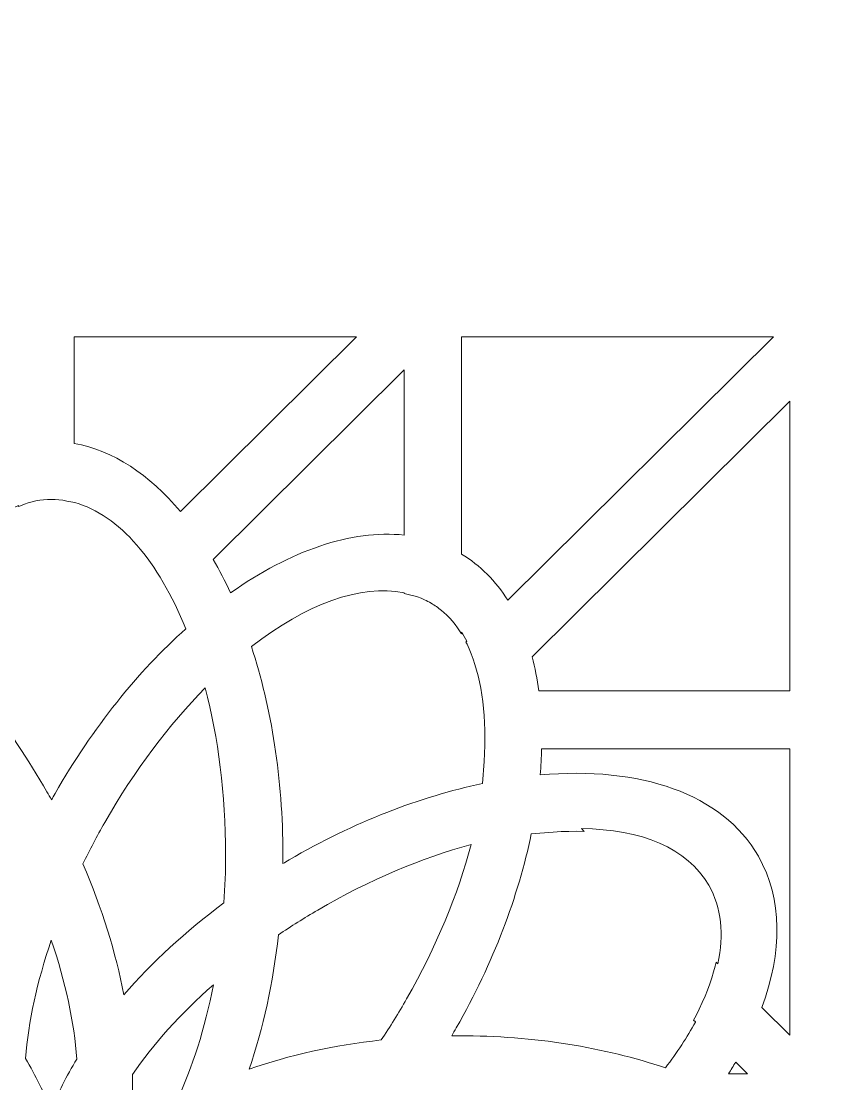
# Model space of a CAD drawing. Header units: millimetres. Extents: x -184 to 140, y -164 to 195.
# Drawn here: x -146.68 to -128.82, y -0.88 to 22.58 of the extents above; entities that cross this region are included whole.
import ezdxf

# ---------------------------------------------------------------- set-up
doc = ezdxf.new("R2010")
doc.units = ezdxf.units.MM
doc.header["$MEASUREMENT"] = 0
doc.layers.add('Layer 1', color=7, linetype='Continuous')

msp = doc.modelspace()

# ---------------------------------------------------------------- linework, layer by layer
at = {"layer": 'Layer 1', "color": 2, "lineweight": 5}
for points, knots in [([(-111.6063, 106.1199), (-111.6063, 106.1199), (-111.6063, 114.5781), (-111.6063, 114.5781), (-111.6063, 114.5781), (-111.6063, 114.5781), (-114.6063, 114.5781), (-114.6063, 114.5781), (-114.6063, 114.5781), (-114.6063, 114.5781), (-114.6063, 122.0774), (-114.6063, 122.0774), (-114.6063, 122.0774), (-114.6063, 122.0774), (-111.6063, 122.0774), (-111.6063, 122.0774), (-111.6063, 122.0774), (-111.6063, 122.0774), (-111.6063, 129.5782), (-111.6063, 129.5782), (-111.6063, 129.5782), (-111.6063, 129.5782), (-119.1071, 129.5782), (-119.1071, 129.5782), (-119.1071, 129.5782), (-119.1071, 129.5782), (-119.1071, 126.5782), (-119.1071, 126.5782), (-119.1071, 126.5782), (-119.1071, 126.5782), (-126.6064, 126.5782), (-126.6064, 126.5782), (-126.6064, 126.5782), (-126.6064, 126.5782), (-126.6064, 129.5782), (-126.6064, 129.5782), (-126.6064, 129.5782), (-126.6064, 129.5782), (-135.6065, 129.5782), (-135.6065, 129.5782), (-135.6065, 129.5782), (-135.6065, 129.5782), (-135.6065, 136.2947), (-135.6065, 136.2947), (-135.6065, 136.2947), (-135.6065, 138.3602), (-137.2917, 140.0458), (-139.3572, 140.0458), (-139.3572, 140.0458), (-139.3572, 140.0458), (-152.8567, 140.0458), (-152.8567, 140.0458), (-152.8567, 140.0458), (-154.9225, 140.0458), (-156.6077, 138.3602), (-156.6077, 136.2947), (-156.6077, 136.2947), (-156.6077, 136.2947), (-156.6077, 129.5782), (-156.6077, 129.5782), (-156.6077, 129.5782), (-156.6077, 129.5782), (-165.6078, 129.5782), (-165.6078, 129.5782), (-165.6078, 129.5782), (-165.6078, 129.5782), (-165.6078, 126.5782), (-165.6078, 126.5782), (-165.6078, 126.5782), (-165.6078, 126.5782), (-173.1068, 126.5782), (-173.1068, 126.5782), (-173.1068, 126.5782), (-173.1068, 126.5782), (-173.1068, 129.5782), (-173.1068, 129.5782), (-173.1068, 129.5782), (-173.1068, 129.5782), (-180.6076, 129.5782), (-180.6076, 129.5782), (-180.6076, 129.5782), (-180.6076, 129.5782), (-180.6076, 122.0774), (-180.6076, 122.0774), (-180.6076, 122.0774), (-180.6076, 122.0774), (-177.6075, 122.0774), (-177.6075, 122.0774), (-177.6075, 122.0774), (-177.6075, 122.0774), (-177.6075, 114.5781), (-177.6075, 114.5781), (-177.6075, 114.5781), (-177.6075, 114.5781), (-180.6076, 114.5781), (-180.6076, 114.5781), (-180.6076, 114.5781), (-180.6076, 114.5781), (-180.6076, 23.8289), (-180.6076, 23.8289), (-180.6076, 23.8289), (-180.6076, 23.8289), (-180.6076, 16.3282), (-180.6076, 16.3282), (-180.6076, 16.3282), (-180.6076, 16.3282), (-177.6075, 16.3282), (-177.6075, 16.3282), (-177.6075, 16.3282), (-177.6075, 16.3282), (-177.6075, 8.8278), (-177.6075, 8.8278), (-177.6075, 8.8278), (-177.6075, 8.8278), (-180.6076, 8.8278), (-180.6076, 8.8278), (-180.6076, 8.8278), (-180.6076, 8.8278), (-180.6076, -110.5738), (-180.6076, -110.5738), (-180.6076, -110.5738), (-180.6076, -110.5738), (-180.6076, -119.4624), (-180.6076, -119.4624), (-180.6076, -119.4624), (-180.6076, -119.4624), (-183.6076, -119.4624), (-183.6076, -119.4624), (-183.6076, -119.4624), (-183.6076, -119.4624), (-183.6076, -123.2132), (-183.6076, -123.2132), (-183.6076, -123.2132), (-183.6076, -123.2132), (-180.6076, -123.2132), (-180.6076, -123.2132), (-180.6076, -123.2132), (-180.6076, -123.2132), (-180.6076, -125.2444), (-180.6076, -125.2444), (-180.6076, -125.2444), (-180.6076, -125.2444), (-111.6063, -125.2444), (-111.6063, -125.2444), (-111.6063, -125.2444), (-111.6063, -125.2444), (-111.6063, -123.2132), (-111.6063, -123.2132), (-111.6063, -123.2132), (-111.6063, -123.2132), (-108.6067, -123.2132), (-108.6067, -123.2132), (-108.6067, -123.2132), (-108.6067, -123.2132), (-108.6067, -119.4624), (-108.6067, -119.4624), (-108.6067, -119.4624), (-108.6067, -119.4624), (-111.6063, -119.4624), (-111.6063, -119.4624), (-111.6063, -119.4624), (-111.6063, -119.4624), (-111.6063, -115.2551), (-111.6063, -115.2551), (-111.6063, -115.2551), (-111.6063, -115.2551), (-111.6063, -110.5738), (-111.6063, -110.5738), (-111.6063, -110.5738), (-111.6063, -110.5738), (-111.6063, 8.8278), (-111.6063, 8.8278), (-111.6063, 8.8278), (-111.6063, 8.8278), (-114.6063, 8.8278), (-114.6063, 8.8278), (-114.6063, 8.8278), (-114.6063, 8.8278), (-114.6063, 16.3282), (-114.6063, 16.3282), (-114.6063, 16.3282), (-114.6063, 16.3282), (-111.6063, 16.3282), (-111.6063, 16.3282), (-111.6063, 16.3282), (-111.6063, 16.3282), (-111.6063, 23.8289), (-111.6063, 23.8289), (-111.6063, 23.8289), (-111.6063, 23.8289), (-111.6063, 106.1199), (-111.6063, 106.1199)], [0, 0, 0, 0, 0.0204082, 0.0204082, 0.0204082, 0.0204082, 0.0408163, 0.0408163, 0.0408163, 0.0408163, 0.0612245, 0.0612245, 0.0612245, 0.0612245, 0.0816327, 0.0816327, 0.0816327, 0.0816327, 0.1020408, 0.1020408, 0.1020408, 0.1020408, 0.122449, 0.122449, 0.122449, 0.122449, 0.1428571, 0.1428571, 0.1428571, 0.1428571, 0.1632653, 0.1632653, 0.1632653, 0.1632653, 0.1836735, 0.1836735, 0.1836735, 0.1836735, 0.2040816, 0.2040816, 0.2040816, 0.2040816, 0.2244898, 0.2244898, 0.2244898, 0.2244898, 0.244898, 0.244898, 0.244898, 0.244898, 0.2653061, 0.2653061, 0.2653061, 0.2653061, 0.2857143, 0.2857143, 0.2857143, 0.2857143, 0.3061224, 0.3061224, 0.3061224, 0.3061224, 0.3265306, 0.3265306, 0.3265306, 0.3265306, 0.3469388, 0.3469388, 0.3469388, 0.3469388, 0.3673469, 0.3673469, 0.3673469, 0.3673469, 0.3877551, 0.3877551, 0.3877551, 0.3877551, 0.4081633, 0.4081633, 0.4081633, 0.4081633, 0.4285714, 0.4285714, 0.4285714, 0.4285714, 0.4489796, 0.4489796, 0.4489796, 0.4489796, 0.4693878, 0.4693878, 0.4693878, 0.4693878, 0.4897959, 0.4897959, 0.4897959, 0.4897959, 0.5102041, 0.5102041, 0.5102041, 0.5102041, 0.5306122, 0.5306122, 0.5306122, 0.5306122, 0.5510204, 0.5510204, 0.5510204, 0.5510204, 0.5714286, 0.5714286, 0.5714286, 0.5714286, 0.5918367, 0.5918367, 0.5918367, 0.5918367, 0.6122449, 0.6122449, 0.6122449, 0.6122449, 0.6326531, 0.6326531, 0.6326531, 0.6326531, 0.6530612, 0.6530612, 0.6530612, 0.6530612, 0.6734694, 0.6734694, 0.6734694, 0.6734694, 0.6938776, 0.6938776, 0.6938776, 0.6938776, 0.7142857, 0.7142857, 0.7142857, 0.7142857, 0.7346939, 0.7346939, 0.7346939, 0.7346939, 0.755102, 0.755102, 0.755102, 0.755102, 0.7755102, 0.7755102, 0.7755102, 0.7755102, 0.7959184, 0.7959184, 0.7959184, 0.7959184, 0.8163265, 0.8163265, 0.8163265, 0.8163265, 0.8367347, 0.8367347, 0.8367347, 0.8367347, 0.8571429, 0.8571429, 0.8571429, 0.8571429, 0.877551, 0.877551, 0.877551, 0.877551, 0.8979592, 0.8979592, 0.8979592, 0.8979592, 0.9183673, 0.9183673, 0.9183673, 0.9183673, 0.9387755, 0.9387755, 0.9387755, 0.9387755, 0.9591837, 0.9591837, 0.9591837, 0.9591837, 1, 1, 1, 1]), ([(-145.5118, 13.2579), (-144.6478, 13.108), (-143.8485, 12.5732), (-143.1648, 11.7533), (-143.1648, 11.7533), (-143.1648, 11.7533), (-139.2747, 15.6117), (-139.2747, 15.6117), (-139.2747, 15.6117), (-139.2747, 15.6117), (-145.5118, 15.6117), (-145.5118, 15.6117), (-145.5118, 15.6117), (-145.5118, 15.6117), (-145.5118, 13.2579), (-145.5118, 13.2579)], [0, 0, 0, 0, 0.2, 0.2, 0.2, 0.2, 0.4, 0.4, 0.4, 0.4, 0.6, 0.6, 0.6, 0.6, 1, 1, 1, 1]), ([(-136.9555, 10.816), (-136.5407, 10.5655), (-136.1974, 10.2195), (-135.9275, 9.7951), (-135.9275, 9.7951), (-135.9275, 9.7951), (-130.064, 15.6117), (-130.064, 15.6117), (-130.064, 15.6117), (-130.064, 15.6117), (-136.9555, 15.6117), (-136.9555, 15.6117), (-136.9555, 15.6117), (-136.9555, 15.6117), (-136.9555, 10.816), (-136.9555, 10.816)], [0, 0, 0, 0, 0.2, 0.2, 0.2, 0.2, 0.4, 0.4, 0.4, 0.4, 0.6, 0.6, 0.6, 0.6, 1, 1, 1, 1]), ([(-142.4388, 10.6989), (-142.305, 10.4646), (-142.177, 10.2166), (-142.0585, 9.9577), (-142.0585, 9.9577), (-140.7384, 10.8904), (-139.389, 11.3579), (-138.222, 11.2351), (-138.222, 11.2351), (-138.222, 11.2351), (-138.222, 14.8814), (-138.222, 14.8814), (-138.222, 14.8814), (-138.222, 14.8814), (-142.4388, 10.6989), (-142.4388, 10.6989)], [0, 0, 0, 0, 0.2, 0.2, 0.2, 0.2, 0.4, 0.4, 0.4, 0.4, 0.6, 0.6, 0.6, 0.6, 1, 1, 1, 1]), ([(-135.397, 8.5466), (-135.332, 8.3081), (-135.2827, 8.0559), (-135.2481, 7.7941), (-135.2481, 7.7941), (-135.2481, 7.7941), (-129.7042, 7.7941), (-129.7042, 7.7941), (-129.7042, 7.7941), (-129.7042, 7.7941), (-129.7042, 14.1939), (-129.7042, 14.1939), (-129.7042, 14.1939), (-129.7042, 14.1939), (-135.397, 8.5466), (-135.397, 8.5466)], [0, 0, 0, 0, 0.2, 0.2, 0.2, 0.2, 0.4, 0.4, 0.4, 0.4, 0.6, 0.6, 0.6, 0.6, 1, 1, 1, 1]), ([(-145.4966, 11.9516), (-145.4966, 11.9516), (-145.5876, 11.9668), (-145.5876, 11.9668), (-145.5876, 11.9668), (-145.5876, 11.9668), (-145.6758, 11.9876), (-145.6758, 11.9876), (-145.6758, 11.9876), (-145.6758, 11.9876), (-145.764, 12.0028), (-145.764, 12.0028), (-145.764, 12.0028), (-145.764, 12.0028), (-145.848, 12.0137), (-145.848, 12.0137), (-145.848, 12.0137), (-145.848, 12.0137), (-145.9334, 12.0204), (-145.9334, 12.0204), (-145.9334, 12.0204), (-145.9334, 12.0204), (-146.0187, 12.0232), (-146.0187, 12.0232), (-146.0187, 12.0232), (-146.0187, 12.0232), (-146.1031, 12.0204), (-146.1031, 12.0204), (-146.1031, 12.0204), (-146.1031, 12.0204), (-146.1884, 12.0137), (-146.1884, 12.0137), (-146.1884, 12.0137), (-146.1884, 12.0137), (-146.2724, 12.0028), (-146.2724, 12.0028), (-146.2724, 12.0028), (-146.2724, 12.0028), (-146.3563, 11.989), (-146.3563, 11.989), (-146.3563, 11.989), (-146.3563, 11.989), (-146.4407, 11.9696), (-146.4407, 11.9696), (-146.4407, 11.9696), (-146.4407, 11.9696), (-146.526, 11.9449), (-146.526, 11.9449), (-146.526, 11.9449), (-146.526, 11.9449), (-146.6114, 11.9174), (-146.6114, 11.9174), (-146.6114, 11.9174), (-146.6114, 11.9174), (-146.6968, 11.8828), (-146.6968, 11.8828), (-146.6968, 11.8828), (-146.6968, 11.8828), (-146.7395, 11.8648), (-146.7395, 11.8648), (-146.7395, 11.8648), (-146.7395, 11.8648), (-146.7395, 11.8856), (-146.7395, 11.8856), (-146.7395, 11.8856), (-147.6366, 11.5396), (-148.4237, 10.5613), (-148.9831, 9.1858), (-148.9831, 9.1858), (-147.9343, 8.2421), (-146.9395, 7.0127), (-146.1126, 5.5632), (-146.1126, 5.5632), (-146.0794, 5.5053), (-146.0463, 5.446), (-146.0134, 5.3868), (-146.0134, 5.3868), (-145.987, 5.4351), (-145.9609, 5.4817), (-145.9334, 5.5286), (-145.9334, 5.5286), (-145.1012, 6.9852), (-144.1007, 8.2213), (-143.0452, 9.1668), (-143.0452, 9.1668), (-143.6474, 10.6523), (-144.5127, 11.6803), (-145.4966, 11.9516)], [0, 0, 0, 0, 0.0434783, 0.0434783, 0.0434783, 0.0434783, 0.0869565, 0.0869565, 0.0869565, 0.0869565, 0.1304348, 0.1304348, 0.1304348, 0.1304348, 0.173913, 0.173913, 0.173913, 0.173913, 0.2173913, 0.2173913, 0.2173913, 0.2173913, 0.2608696, 0.2608696, 0.2608696, 0.2608696, 0.3043478, 0.3043478, 0.3043478, 0.3043478, 0.3478261, 0.3478261, 0.3478261, 0.3478261, 0.3913043, 0.3913043, 0.3913043, 0.3913043, 0.4347826, 0.4347826, 0.4347826, 0.4347826, 0.4782609, 0.4782609, 0.4782609, 0.4782609, 0.5217391, 0.5217391, 0.5217391, 0.5217391, 0.5652174, 0.5652174, 0.5652174, 0.5652174, 0.6086957, 0.6086957, 0.6086957, 0.6086957, 0.6521739, 0.6521739, 0.6521739, 0.6521739, 0.6956522, 0.6956522, 0.6956522, 0.6956522, 0.7391304, 0.7391304, 0.7391304, 0.7391304, 0.7826087, 0.7826087, 0.7826087, 0.7826087, 0.826087, 0.826087, 0.826087, 0.826087, 0.8695652, 0.8695652, 0.8695652, 0.8695652, 0.9130435, 0.9130435, 0.9130435, 0.9130435, 1, 1, 1, 1]), ([(-136.4937, 5.7477), (-136.4937, 5.7477), (-136.4567, 6.2327), (-136.4567, 6.2327), (-136.4567, 6.2327), (-136.4567, 6.2327), (-136.4468, 6.4119), (-136.4468, 6.4119), (-136.4468, 6.4119), (-136.4468, 6.4119), (-136.4401, 6.5869), (-136.4401, 6.5869), (-136.4401, 6.5869), (-136.4401, 6.5869), (-136.4387, 6.7591), (-136.4387, 6.7591), (-136.4387, 6.7591), (-136.4387, 6.7591), (-136.4401, 6.9273), (-136.4401, 6.9273), (-136.4401, 6.9273), (-136.4401, 6.9273), (-136.4458, 7.0928), (-136.4458, 7.0928), (-136.4458, 7.0928), (-136.4458, 7.0928), (-136.4553, 7.2526), (-136.4553, 7.2526), (-136.4553, 7.2526), (-136.4553, 7.2526), (-136.469, 7.4096), (-136.469, 7.4096), (-136.469, 7.4096), (-136.469, 7.4096), (-136.4856, 7.5613), (-136.4856, 7.5613), (-136.4856, 7.5613), (-136.4856, 7.5613), (-136.5061, 7.7102), (-136.5061, 7.7102), (-136.5061, 7.7102), (-136.5061, 7.7102), (-136.5311, 7.8534), (-136.5311, 7.8534), (-136.5311, 7.8534), (-136.5311, 7.8534), (-136.5572, 7.9927), (-136.5572, 7.9927), (-136.5572, 7.9927), (-136.5572, 7.9927), (-136.589, 8.1261), (-136.589, 8.1261), (-136.589, 8.1261), (-136.589, 8.1261), (-136.6222, 8.2545), (-136.6222, 8.2545), (-136.6222, 8.2545), (-136.6222, 8.2545), (-136.6592, 8.3783), (-136.6592, 8.3783), (-136.6592, 8.3783), (-136.6592, 8.3783), (-136.6976, 8.4983), (-136.6976, 8.4983), (-136.6976, 8.4983), (-136.6976, 8.4983), (-136.7407, 8.6112), (-136.7407, 8.6112), (-136.7407, 8.6112), (-136.7407, 8.6112), (-136.7844, 8.7202), (-136.7844, 8.7202), (-136.7844, 8.7202), (-136.7844, 8.7202), (-136.8313, 8.8235), (-136.8313, 8.8235), (-136.8313, 8.8235), (-136.8313, 8.8235), (-136.8564, 8.8733), (-136.8564, 8.8733), (-136.8564, 8.8733), (-136.8564, 8.8733), (-136.8356, 8.8951), (-136.8356, 8.8951), (-136.8356, 8.8951), (-136.8726, 8.9639), (-136.9128, 9.0302), (-136.9555, 9.0938), (-136.9555, 9.0938), (-136.9555, 9.0938), (-136.9555, 9.0535), (-136.9555, 9.0535), (-136.9555, 9.0535), (-136.9555, 9.0535), (-136.9859, 9.1019), (-136.9859, 9.1019), (-136.9859, 9.1019), (-136.9859, 9.1019), (-137.0409, 9.1844), (-137.0409, 9.1844), (-137.0409, 9.1844), (-137.0409, 9.1844), (-137.0973, 9.2617), (-137.0973, 9.2617), (-137.0973, 9.2617), (-137.0973, 9.2617), (-137.1552, 9.3347), (-137.1552, 9.3347), (-137.1552, 9.3347), (-137.1552, 9.3347), (-137.2159, 9.4038), (-137.2159, 9.4038), (-137.2159, 9.4038), (-137.2159, 9.4038), (-137.278, 9.467), (-137.278, 9.467), (-137.278, 9.467), (-137.278, 9.467), (-137.3415, 9.5277), (-137.3415, 9.5277), (-137.3415, 9.5277), (-137.3415, 9.5277), (-137.3965, 9.5732), (-137.3965, 9.5732), (-137.3965, 9.5732), (-137.4695, 9.631), (-137.5454, 9.6836), (-137.6251, 9.7302), (-137.6251, 9.7302), (-137.6748, 9.7591), (-137.7246, 9.7855), (-137.774, 9.8088), (-137.774, 9.8088), (-137.774, 9.8088), (-137.847, 9.8406), (-137.847, 9.8406), (-137.847, 9.8406), (-137.847, 9.8406), (-137.9271, 9.8695), (-137.9271, 9.8695), (-137.9271, 9.8695), (-137.9271, 9.8695), (-138.0096, 9.8956), (-138.0096, 9.8956), (-138.0096, 9.8956), (-138.0096, 9.8956), (-138.1021, 9.9189), (-138.1021, 9.9189), (-138.1021, 9.9189), (-138.1021, 9.9189), (-138.1917, 9.9383), (-138.1917, 9.9383), (-138.1917, 9.9383), (-138.1917, 9.9383), (-138.222, 9.9425), (-138.222, 9.9425), (-138.222, 9.9425), (-138.222, 9.9425), (-138.222, 9.9577), (-138.222, 9.9577), (-138.222, 9.9577), (-139.1851, 10.1602), (-140.3909, 9.7111), (-141.5953, 8.7724), (-141.5953, 8.7724), (-141.1543, 7.4248), (-140.9006, 5.8567), (-140.9006, 4.1838), (-140.9006, 4.1838), (-140.9006, 4.1161), (-140.9021, 4.0487), (-140.9021, 3.9809), (-140.9021, 3.9809), (-140.8565, 4.0088), (-140.81, 4.0363), (-140.7631, 4.0638), (-140.7631, 4.0638), (-139.3325, 4.8989), (-137.8664, 5.4598), (-136.4937, 5.7477)], [0, 0, 0, 0, 0.0217391, 0.0217391, 0.0217391, 0.0217391, 0.0434783, 0.0434783, 0.0434783, 0.0434783, 0.0652174, 0.0652174, 0.0652174, 0.0652174, 0.0869565, 0.0869565, 0.0869565, 0.0869565, 0.1086957, 0.1086957, 0.1086957, 0.1086957, 0.1304348, 0.1304348, 0.1304348, 0.1304348, 0.1521739, 0.1521739, 0.1521739, 0.1521739, 0.173913, 0.173913, 0.173913, 0.173913, 0.1956522, 0.1956522, 0.1956522, 0.1956522, 0.2173913, 0.2173913, 0.2173913, 0.2173913, 0.2391304, 0.2391304, 0.2391304, 0.2391304, 0.2608696, 0.2608696, 0.2608696, 0.2608696, 0.2826087, 0.2826087, 0.2826087, 0.2826087, 0.3043478, 0.3043478, 0.3043478, 0.3043478, 0.326087, 0.326087, 0.326087, 0.326087, 0.3478261, 0.3478261, 0.3478261, 0.3478261, 0.3695652, 0.3695652, 0.3695652, 0.3695652, 0.3913043, 0.3913043, 0.3913043, 0.3913043, 0.4130435, 0.4130435, 0.4130435, 0.4130435, 0.4347826, 0.4347826, 0.4347826, 0.4347826, 0.4565217, 0.4565217, 0.4565217, 0.4565217, 0.4782609, 0.4782609, 0.4782609, 0.4782609, 0.5, 0.5, 0.5, 0.5, 0.5217391, 0.5217391, 0.5217391, 0.5217391, 0.5434783, 0.5434783, 0.5434783, 0.5434783, 0.5652174, 0.5652174, 0.5652174, 0.5652174, 0.5869565, 0.5869565, 0.5869565, 0.5869565, 0.6086957, 0.6086957, 0.6086957, 0.6086957, 0.6304348, 0.6304348, 0.6304348, 0.6304348, 0.6521739, 0.6521739, 0.6521739, 0.6521739, 0.673913, 0.673913, 0.673913, 0.673913, 0.6956522, 0.6956522, 0.6956522, 0.6956522, 0.7173913, 0.7173913, 0.7173913, 0.7173913, 0.7391304, 0.7391304, 0.7391304, 0.7391304, 0.7608696, 0.7608696, 0.7608696, 0.7608696, 0.7826087, 0.7826087, 0.7826087, 0.7826087, 0.8043478, 0.8043478, 0.8043478, 0.8043478, 0.826087, 0.826087, 0.826087, 0.826087, 0.8478261, 0.8478261, 0.8478261, 0.8478261, 0.8695652, 0.8695652, 0.8695652, 0.8695652, 0.8913043, 0.8913043, 0.8913043, 0.8913043, 0.9130435, 0.9130435, 0.9130435, 0.9130435, 0.9347826, 0.9347826, 0.9347826, 0.9347826, 0.9565217, 0.9565217, 0.9565217, 0.9565217, 1, 1, 1, 1]), ([(-145.3188, 3.9771), (-144.8944, 2.9946), (-144.5925, 2.016), (-144.4147, 1.0832), (-144.4147, 1.0832), (-143.7973, 1.7941), (-143.0547, 2.483), (-142.2031, 3.1142), (-142.2031, 3.1142), (-142.1795, 3.4645), (-142.1671, 3.8211), (-142.1671, 4.1838), (-142.1671, 4.1838), (-142.1671, 5.512), (-142.3297, 6.7633), (-142.6166, 7.8604), (-142.6166, 7.8604), (-143.4117, 7.0526), (-144.1765, 6.0468), (-144.838, 4.8893), (-144.838, 4.8893), (-145.0101, 4.586), (-145.1714, 4.2815), (-145.3188, 3.9771)], [0, 0, 0, 0, 0.1428571, 0.1428571, 0.1428571, 0.1428571, 0.2857143, 0.2857143, 0.2857143, 0.2857143, 0.4285714, 0.4285714, 0.4285714, 0.4285714, 0.5714286, 0.5714286, 0.5714286, 0.5714286, 0.7142857, 0.7142857, 0.7142857, 0.7142857, 1, 1, 1, 1]), ([(-135.1846, 6.5153), (-135.1888, 6.3266), (-135.1998, 6.135), (-135.2177, 5.9392), (-135.2177, 5.9392), (-133.0101, 6.1322), (-131.1911, 5.5356), (-130.396, 4.1422), (-130.396, 4.1422), (-129.8573, 3.1999), (-129.8654, 2.0297), (-130.3187, 0.8035), (-130.3187, 0.8035), (-130.3187, 0.8035), (-129.7042, 0.1928), (-129.7042, 0.1928), (-129.7042, 0.1928), (-129.7042, 0.1928), (-129.7042, 6.5153), (-129.7042, 6.5153), (-129.7042, 6.5153), (-129.7042, 6.5153), (-135.1846, 6.5153), (-135.1846, 6.5153)], [0, 0, 0, 0, 0.1428571, 0.1428571, 0.1428571, 0.1428571, 0.2857143, 0.2857143, 0.2857143, 0.2857143, 0.4285714, 0.4285714, 0.4285714, 0.4285714, 0.5714286, 0.5714286, 0.5714286, 0.5714286, 0.7142857, 0.7142857, 0.7142857, 0.7142857, 1, 1, 1, 1]), ([(-131.7877, 0.4849), (-131.7877, 0.4849), (-131.8265, 0.5223), (-131.8265, 0.5223), (-131.8265, 0.5223), (-131.8265, 0.5223), (-131.7725, 0.6243), (-131.7725, 0.6243), (-131.7725, 0.6243), (-131.7725, 0.6243), (-131.7009, 0.7689), (-131.7009, 0.7689), (-131.7009, 0.7689), (-131.7009, 0.7689), (-131.6349, 0.9107), (-131.6349, 0.9107), (-131.6349, 0.9107), (-131.6349, 0.9107), (-131.5743, 1.0515), (-131.5743, 1.0515), (-131.5743, 1.0515), (-131.5743, 1.0515), (-131.5192, 1.1891), (-131.5192, 1.1891), (-131.5192, 1.1891), (-131.5192, 1.1891), (-131.4695, 1.3256), (-131.4695, 1.3256), (-131.4695, 1.3256), (-131.4695, 1.3256), (-131.424, 1.4607), (-131.424, 1.4607), (-131.424, 1.4607), (-131.424, 1.4607), (-131.3841, 1.5916), (-131.3841, 1.5916), (-131.3841, 1.5916), (-131.3841, 1.5916), (-131.3495, 1.7196), (-131.3495, 1.7196), (-131.3495, 1.7196), (-131.3495, 1.7196), (-131.3305, 1.805), (-131.3305, 1.805), (-131.3305, 1.805), (-131.3305, 1.805), (-131.2917, 1.768), (-131.2917, 1.768), (-131.2917, 1.768), (-131.1527, 2.4143), (-131.2091, 3.0069), (-131.4917, 3.5015), (-131.4917, 3.5015), (-131.963, 4.327), (-132.9854, 4.7391), (-134.3012, 4.7528), (-134.3012, 4.7528), (-134.3012, 4.7528), (-134.2434, 4.6921), (-134.2434, 4.6921), (-134.2434, 4.6921), (-134.2434, 4.6921), (-134.4116, 4.695), (-134.4116, 4.695), (-134.4116, 4.695), (-134.4116, 4.695), (-134.581, 4.6936), (-134.581, 4.6936), (-134.581, 4.6936), (-134.581, 4.6936), (-134.7535, 4.6879), (-134.7535, 4.6879), (-134.7535, 4.6879), (-134.7535, 4.6879), (-134.9299, 4.6784), (-134.9299, 4.6784), (-134.9299, 4.6784), (-134.9299, 4.6784), (-135.4121, 4.6413), (-135.4121, 4.6413), (-135.4121, 4.6413), (-135.6972, 3.2616), (-136.2514, 1.7898), (-137.0712, 0.354), (-137.0712, 0.354), (-137.1044, 0.2962), (-137.1386, 0.2369), (-137.1718, 0.1791), (-137.1718, 0.1791), (-137.1182, 0.1805), (-137.0642, 0.1805), (-137.0106, 0.1805), (-137.0106, 0.1805), (-135.3472, 0.1805), (-133.7886, -0.0785), (-132.4506, -0.5293), (-132.4506, -0.5293), (-132.1916, -0.1903), (-131.9697, 0.1501), (-131.7877, 0.4835), (-131.7877, 0.4835), (-131.7877, 0.4835), (-131.7877, 0.4849), (-131.7877, 0.4849)], [0, 0, 0, 0, 0.037037, 0.037037, 0.037037, 0.037037, 0.0740741, 0.0740741, 0.0740741, 0.0740741, 0.1111111, 0.1111111, 0.1111111, 0.1111111, 0.1481481, 0.1481481, 0.1481481, 0.1481481, 0.1851852, 0.1851852, 0.1851852, 0.1851852, 0.2222222, 0.2222222, 0.2222222, 0.2222222, 0.2592593, 0.2592593, 0.2592593, 0.2592593, 0.2962963, 0.2962963, 0.2962963, 0.2962963, 0.3333333, 0.3333333, 0.3333333, 0.3333333, 0.3703704, 0.3703704, 0.3703704, 0.3703704, 0.4074074, 0.4074074, 0.4074074, 0.4074074, 0.4444444, 0.4444444, 0.4444444, 0.4444444, 0.4814815, 0.4814815, 0.4814815, 0.4814815, 0.5185185, 0.5185185, 0.5185185, 0.5185185, 0.5555556, 0.5555556, 0.5555556, 0.5555556, 0.5925926, 0.5925926, 0.5925926, 0.5925926, 0.6296296, 0.6296296, 0.6296296, 0.6296296, 0.6666667, 0.6666667, 0.6666667, 0.6666667, 0.7037037, 0.7037037, 0.7037037, 0.7037037, 0.7407407, 0.7407407, 0.7407407, 0.7407407, 0.7777778, 0.7777778, 0.7777778, 0.7777778, 0.8148148, 0.8148148, 0.8148148, 0.8148148, 0.8518519, 0.8518519, 0.8518519, 0.8518519, 0.8888889, 0.8888889, 0.8888889, 0.8888889, 0.9259259, 0.9259259, 0.9259259, 0.9259259, 1, 1, 1, 1]), ([(-140.9987, 2.4086), (-141.1172, 1.3422), (-141.3391, 0.3431), (-141.6464, -0.5554), (-141.6464, -0.5554), (-140.7602, -0.2496), (-139.7763, -0.0291), (-138.7261, 0.0866), (-138.7261, 0.0866), (-138.5335, 0.3777), (-138.3458, 0.6807), (-138.1666, 0.995), (-138.1666, 0.995), (-137.5094, 2.1454), (-137.0328, 3.31), (-136.7393, 4.4057), (-136.7393, 4.4057), (-137.8265, 4.1079), (-138.9868, 3.6229), (-140.1305, 2.9544), (-140.1305, 2.9544), (-140.4307, 2.7794), (-140.7204, 2.5977), (-140.9987, 2.4086)], [0, 0, 0, 0, 0.1428571, 0.1428571, 0.1428571, 0.1428571, 0.2857143, 0.2857143, 0.2857143, 0.2857143, 0.4285714, 0.4285714, 0.4285714, 0.4285714, 0.5714286, 0.5714286, 0.5714286, 0.5714286, 0.7142857, 0.7142857, 0.7142857, 0.7142857, 1, 1, 1, 1]), ([(-146.5892, -0.3226), (-146.3606, -0.7043), (-146.1718, -1.0874), (-146.023, -1.4649), (-146.023, -1.4649), (-145.8727, -1.0902), (-145.6825, -0.7124), (-145.4525, -0.3335), (-145.4525, -0.3335), (-145.5146, 0.4754), (-145.7034, 1.3669), (-146.0173, 2.2929), (-146.0173, 2.2929), (-146.3317, 1.3725), (-146.5232, 0.4849), (-146.5892, -0.3226)], [0, 0, 0, 0, 0.2, 0.2, 0.2, 0.2, 0.4, 0.4, 0.4, 0.4, 0.6, 0.6, 0.6, 0.6, 1, 1, 1, 1]), ([(-144.2245, -0.6726), (-144.215, -1.1178), (-144.2411, -1.545), (-144.2989, -1.9471), (-144.2989, -1.9471), (-143.9836, -1.6991), (-143.6322, -1.4677), (-143.2463, -1.2567), (-143.2463, -1.2567), (-142.9002, -0.5251), (-142.6218, 0.3431), (-142.4359, 1.3037), (-142.4359, 1.3037), (-143.1637, 0.6641), (-143.7684, -0.0069), (-144.2245, -0.6726)], [0, 0, 0, 0, 0.2, 0.2, 0.2, 0.2, 0.4, 0.4, 0.4, 0.4, 0.6, 0.6, 0.6, 0.6, 1, 1, 1, 1]), ([(-130.8962, -0.3999), (-130.9474, -0.4866), (-131.001, -0.5734), (-131.0546, -0.6602), (-131.0546, -0.6602), (-131.0546, -0.6602), (-130.6345, -0.6602), (-130.6345, -0.6602), (-130.6345, -0.6602), (-130.6345, -0.6602), (-130.8962, -0.3999), (-130.8962, -0.3999)], [0, 0, 0, 0, 0.25, 0.25, 0.25, 0.25, 0.5, 0.5, 0.5, 0.5, 1, 1, 1, 1])]:
    msp.add_open_spline(points, degree=3, knots=knots, dxfattribs=at)
at = {"layer": 'Layer 1', "color": 250, "lineweight": 15}
for points, knots in [([(-111.6063, 106.1199), (-111.6063, 106.1199), (-111.6063, 114.5781), (-111.6063, 114.5781), (-111.6063, 114.5781), (-111.6063, 114.5781), (-114.6063, 114.5781), (-114.6063, 114.5781), (-114.6063, 114.5781), (-114.6063, 114.5781), (-114.6063, 122.0774), (-114.6063, 122.0774), (-114.6063, 122.0774), (-114.6063, 122.0774), (-111.6063, 122.0774), (-111.6063, 122.0774), (-111.6063, 122.0774), (-111.6063, 122.0774), (-111.6063, 129.5782), (-111.6063, 129.5782), (-111.6063, 129.5782), (-111.6063, 129.5782), (-119.1071, 129.5782), (-119.1071, 129.5782), (-119.1071, 129.5782), (-119.1071, 129.5782), (-119.1071, 126.5782), (-119.1071, 126.5782), (-119.1071, 126.5782), (-119.1071, 126.5782), (-126.6064, 126.5782), (-126.6064, 126.5782), (-126.6064, 126.5782), (-126.6064, 126.5782), (-126.6064, 129.5782), (-126.6064, 129.5782), (-126.6064, 129.5782), (-126.6064, 129.5782), (-135.6065, 129.5782), (-135.6065, 129.5782), (-135.6065, 129.5782), (-135.6065, 129.5782), (-135.6065, 136.2947), (-135.6065, 136.2947), (-135.6065, 136.2947), (-135.6065, 138.3602), (-137.2917, 140.0458), (-139.3572, 140.0458), (-139.3572, 140.0458), (-139.3572, 140.0458), (-152.8567, 140.0458), (-152.8567, 140.0458), (-152.8567, 140.0458), (-154.9225, 140.0458), (-156.6077, 138.3602), (-156.6077, 136.2947), (-156.6077, 136.2947), (-156.6077, 136.2947), (-156.6077, 129.5782), (-156.6077, 129.5782), (-156.6077, 129.5782), (-156.6077, 129.5782), (-165.6078, 129.5782), (-165.6078, 129.5782), (-165.6078, 129.5782), (-165.6078, 129.5782), (-165.6078, 126.5782), (-165.6078, 126.5782), (-165.6078, 126.5782), (-165.6078, 126.5782), (-173.1068, 126.5782), (-173.1068, 126.5782), (-173.1068, 126.5782), (-173.1068, 126.5782), (-173.1068, 129.5782), (-173.1068, 129.5782), (-173.1068, 129.5782), (-173.1068, 129.5782), (-180.6076, 129.5782), (-180.6076, 129.5782), (-180.6076, 129.5782), (-180.6076, 129.5782), (-180.6076, 122.0774), (-180.6076, 122.0774), (-180.6076, 122.0774), (-180.6076, 122.0774), (-177.6075, 122.0774), (-177.6075, 122.0774), (-177.6075, 122.0774), (-177.6075, 122.0774), (-177.6075, 114.5781), (-177.6075, 114.5781), (-177.6075, 114.5781), (-177.6075, 114.5781), (-180.6076, 114.5781), (-180.6076, 114.5781), (-180.6076, 114.5781), (-180.6076, 114.5781), (-180.6076, 23.8289), (-180.6076, 23.8289), (-180.6076, 23.8289), (-180.6076, 23.8289), (-180.6076, 16.3282), (-180.6076, 16.3282), (-180.6076, 16.3282), (-180.6076, 16.3282), (-177.6075, 16.3282), (-177.6075, 16.3282), (-177.6075, 16.3282), (-177.6075, 16.3282), (-177.6075, 8.8278), (-177.6075, 8.8278), (-177.6075, 8.8278), (-177.6075, 8.8278), (-180.6076, 8.8278), (-180.6076, 8.8278), (-180.6076, 8.8278), (-180.6076, 8.8278), (-180.6076, -110.5738), (-180.6076, -110.5738), (-180.6076, -110.5738), (-180.6076, -110.5738), (-180.6076, -119.4624), (-180.6076, -119.4624), (-180.6076, -119.4624), (-180.6076, -119.4624), (-183.6076, -119.4624), (-183.6076, -119.4624), (-183.6076, -119.4624), (-183.6076, -119.4624), (-183.6076, -123.2132), (-183.6076, -123.2132), (-183.6076, -123.2132), (-183.6076, -123.2132), (-180.6076, -123.2132), (-180.6076, -123.2132), (-180.6076, -123.2132), (-180.6076, -123.2132), (-180.6076, -125.2444), (-180.6076, -125.2444), (-180.6076, -125.2444), (-180.6076, -125.2444), (-111.6063, -125.2444), (-111.6063, -125.2444), (-111.6063, -125.2444), (-111.6063, -125.2444), (-111.6063, -123.2132), (-111.6063, -123.2132), (-111.6063, -123.2132), (-111.6063, -123.2132), (-108.6067, -123.2132), (-108.6067, -123.2132), (-108.6067, -123.2132), (-108.6067, -123.2132), (-108.6067, -119.4624), (-108.6067, -119.4624), (-108.6067, -119.4624), (-108.6067, -119.4624), (-111.6063, -119.4624), (-111.6063, -119.4624), (-111.6063, -119.4624), (-111.6063, -119.4624), (-111.6063, -115.2551), (-111.6063, -115.2551), (-111.6063, -115.2551), (-111.6063, -115.2551), (-111.6063, -110.5738), (-111.6063, -110.5738), (-111.6063, -110.5738), (-111.6063, -110.5738), (-111.6063, 8.8278), (-111.6063, 8.8278), (-111.6063, 8.8278), (-111.6063, 8.8278), (-114.6063, 8.8278), (-114.6063, 8.8278), (-114.6063, 8.8278), (-114.6063, 8.8278), (-114.6063, 16.3282), (-114.6063, 16.3282), (-114.6063, 16.3282), (-114.6063, 16.3282), (-111.6063, 16.3282), (-111.6063, 16.3282), (-111.6063, 16.3282), (-111.6063, 16.3282), (-111.6063, 23.8289), (-111.6063, 23.8289), (-111.6063, 23.8289), (-111.6063, 23.8289), (-111.6063, 106.1199), (-111.6063, 106.1199)], [0, 0, 0, 0, 0.0204082, 0.0204082, 0.0204082, 0.0204082, 0.0408163, 0.0408163, 0.0408163, 0.0408163, 0.0612245, 0.0612245, 0.0612245, 0.0612245, 0.0816327, 0.0816327, 0.0816327, 0.0816327, 0.1020408, 0.1020408, 0.1020408, 0.1020408, 0.122449, 0.122449, 0.122449, 0.122449, 0.1428571, 0.1428571, 0.1428571, 0.1428571, 0.1632653, 0.1632653, 0.1632653, 0.1632653, 0.1836735, 0.1836735, 0.1836735, 0.1836735, 0.2040816, 0.2040816, 0.2040816, 0.2040816, 0.2244898, 0.2244898, 0.2244898, 0.2244898, 0.244898, 0.244898, 0.244898, 0.244898, 0.2653061, 0.2653061, 0.2653061, 0.2653061, 0.2857143, 0.2857143, 0.2857143, 0.2857143, 0.3061224, 0.3061224, 0.3061224, 0.3061224, 0.3265306, 0.3265306, 0.3265306, 0.3265306, 0.3469388, 0.3469388, 0.3469388, 0.3469388, 0.3673469, 0.3673469, 0.3673469, 0.3673469, 0.3877551, 0.3877551, 0.3877551, 0.3877551, 0.4081633, 0.4081633, 0.4081633, 0.4081633, 0.4285714, 0.4285714, 0.4285714, 0.4285714, 0.4489796, 0.4489796, 0.4489796, 0.4489796, 0.4693878, 0.4693878, 0.4693878, 0.4693878, 0.4897959, 0.4897959, 0.4897959, 0.4897959, 0.5102041, 0.5102041, 0.5102041, 0.5102041, 0.5306122, 0.5306122, 0.5306122, 0.5306122, 0.5510204, 0.5510204, 0.5510204, 0.5510204, 0.5714286, 0.5714286, 0.5714286, 0.5714286, 0.5918367, 0.5918367, 0.5918367, 0.5918367, 0.6122449, 0.6122449, 0.6122449, 0.6122449, 0.6326531, 0.6326531, 0.6326531, 0.6326531, 0.6530612, 0.6530612, 0.6530612, 0.6530612, 0.6734694, 0.6734694, 0.6734694, 0.6734694, 0.6938776, 0.6938776, 0.6938776, 0.6938776, 0.7142857, 0.7142857, 0.7142857, 0.7142857, 0.7346939, 0.7346939, 0.7346939, 0.7346939, 0.755102, 0.755102, 0.755102, 0.755102, 0.7755102, 0.7755102, 0.7755102, 0.7755102, 0.7959184, 0.7959184, 0.7959184, 0.7959184, 0.8163265, 0.8163265, 0.8163265, 0.8163265, 0.8367347, 0.8367347, 0.8367347, 0.8367347, 0.8571429, 0.8571429, 0.8571429, 0.8571429, 0.877551, 0.877551, 0.877551, 0.877551, 0.8979592, 0.8979592, 0.8979592, 0.8979592, 0.9183673, 0.9183673, 0.9183673, 0.9183673, 0.9387755, 0.9387755, 0.9387755, 0.9387755, 0.9591837, 0.9591837, 0.9591837, 0.9591837, 1, 1, 1, 1]), ([(-145.5118, 13.2579), (-144.6478, 13.108), (-143.8485, 12.5732), (-143.1648, 11.7533), (-143.1648, 11.7533), (-143.1648, 11.7533), (-139.2747, 15.6117), (-139.2747, 15.6117), (-139.2747, 15.6117), (-139.2747, 15.6117), (-145.5118, 15.6117), (-145.5118, 15.6117), (-145.5118, 15.6117), (-145.5118, 15.6117), (-145.5118, 13.2579), (-145.5118, 13.2579)], [0, 0, 0, 0, 0.2, 0.2, 0.2, 0.2, 0.4, 0.4, 0.4, 0.4, 0.6, 0.6, 0.6, 0.6, 1, 1, 1, 1]), ([(-136.9555, 10.816), (-136.5407, 10.5655), (-136.1974, 10.2195), (-135.9275, 9.7951), (-135.9275, 9.7951), (-135.9275, 9.7951), (-130.064, 15.6117), (-130.064, 15.6117), (-130.064, 15.6117), (-130.064, 15.6117), (-136.9555, 15.6117), (-136.9555, 15.6117), (-136.9555, 15.6117), (-136.9555, 15.6117), (-136.9555, 10.816), (-136.9555, 10.816)], [0, 0, 0, 0, 0.2, 0.2, 0.2, 0.2, 0.4, 0.4, 0.4, 0.4, 0.6, 0.6, 0.6, 0.6, 1, 1, 1, 1]), ([(-142.4388, 10.6989), (-142.305, 10.4646), (-142.177, 10.2166), (-142.0585, 9.9577), (-142.0585, 9.9577), (-140.7384, 10.8904), (-139.389, 11.3579), (-138.222, 11.2351), (-138.222, 11.2351), (-138.222, 11.2351), (-138.222, 14.8814), (-138.222, 14.8814), (-138.222, 14.8814), (-138.222, 14.8814), (-142.4388, 10.6989), (-142.4388, 10.6989)], [0, 0, 0, 0, 0.2, 0.2, 0.2, 0.2, 0.4, 0.4, 0.4, 0.4, 0.6, 0.6, 0.6, 0.6, 1, 1, 1, 1]), ([(-135.397, 8.5466), (-135.332, 8.3081), (-135.2827, 8.0559), (-135.2481, 7.7941), (-135.2481, 7.7941), (-135.2481, 7.7941), (-129.7042, 7.7941), (-129.7042, 7.7941), (-129.7042, 7.7941), (-129.7042, 7.7941), (-129.7042, 14.1939), (-129.7042, 14.1939), (-129.7042, 14.1939), (-129.7042, 14.1939), (-135.397, 8.5466), (-135.397, 8.5466)], [0, 0, 0, 0, 0.2, 0.2, 0.2, 0.2, 0.4, 0.4, 0.4, 0.4, 0.6, 0.6, 0.6, 0.6, 1, 1, 1, 1]), ([(-145.4966, 11.9516), (-145.4966, 11.9516), (-145.5876, 11.9668), (-145.5876, 11.9668), (-145.5876, 11.9668), (-145.5876, 11.9668), (-145.6758, 11.9876), (-145.6758, 11.9876), (-145.6758, 11.9876), (-145.6758, 11.9876), (-145.764, 12.0028), (-145.764, 12.0028), (-145.764, 12.0028), (-145.764, 12.0028), (-145.848, 12.0137), (-145.848, 12.0137), (-145.848, 12.0137), (-145.848, 12.0137), (-145.9334, 12.0204), (-145.9334, 12.0204), (-145.9334, 12.0204), (-145.9334, 12.0204), (-146.0187, 12.0232), (-146.0187, 12.0232), (-146.0187, 12.0232), (-146.0187, 12.0232), (-146.1031, 12.0204), (-146.1031, 12.0204), (-146.1031, 12.0204), (-146.1031, 12.0204), (-146.1884, 12.0137), (-146.1884, 12.0137), (-146.1884, 12.0137), (-146.1884, 12.0137), (-146.2724, 12.0028), (-146.2724, 12.0028), (-146.2724, 12.0028), (-146.2724, 12.0028), (-146.3563, 11.989), (-146.3563, 11.989), (-146.3563, 11.989), (-146.3563, 11.989), (-146.4407, 11.9696), (-146.4407, 11.9696), (-146.4407, 11.9696), (-146.4407, 11.9696), (-146.526, 11.9449), (-146.526, 11.9449), (-146.526, 11.9449), (-146.526, 11.9449), (-146.6114, 11.9174), (-146.6114, 11.9174), (-146.6114, 11.9174), (-146.6114, 11.9174), (-146.6968, 11.8828), (-146.6968, 11.8828), (-146.6968, 11.8828), (-146.6968, 11.8828), (-146.7395, 11.8648), (-146.7395, 11.8648), (-146.7395, 11.8648), (-146.7395, 11.8648), (-146.7395, 11.8856), (-146.7395, 11.8856), (-146.7395, 11.8856), (-147.6366, 11.5396), (-148.4237, 10.5613), (-148.9831, 9.1858), (-148.9831, 9.1858), (-147.9343, 8.2421), (-146.9395, 7.0127), (-146.1126, 5.5632), (-146.1126, 5.5632), (-146.0794, 5.5053), (-146.0463, 5.446), (-146.0134, 5.3868), (-146.0134, 5.3868), (-145.987, 5.4351), (-145.9609, 5.4817), (-145.9334, 5.5286), (-145.9334, 5.5286), (-145.1012, 6.9852), (-144.1007, 8.2213), (-143.0452, 9.1668), (-143.0452, 9.1668), (-143.6474, 10.6523), (-144.5127, 11.6803), (-145.4966, 11.9516)], [0, 0, 0, 0, 0.0434783, 0.0434783, 0.0434783, 0.0434783, 0.0869565, 0.0869565, 0.0869565, 0.0869565, 0.1304348, 0.1304348, 0.1304348, 0.1304348, 0.173913, 0.173913, 0.173913, 0.173913, 0.2173913, 0.2173913, 0.2173913, 0.2173913, 0.2608696, 0.2608696, 0.2608696, 0.2608696, 0.3043478, 0.3043478, 0.3043478, 0.3043478, 0.3478261, 0.3478261, 0.3478261, 0.3478261, 0.3913043, 0.3913043, 0.3913043, 0.3913043, 0.4347826, 0.4347826, 0.4347826, 0.4347826, 0.4782609, 0.4782609, 0.4782609, 0.4782609, 0.5217391, 0.5217391, 0.5217391, 0.5217391, 0.5652174, 0.5652174, 0.5652174, 0.5652174, 0.6086957, 0.6086957, 0.6086957, 0.6086957, 0.6521739, 0.6521739, 0.6521739, 0.6521739, 0.6956522, 0.6956522, 0.6956522, 0.6956522, 0.7391304, 0.7391304, 0.7391304, 0.7391304, 0.7826087, 0.7826087, 0.7826087, 0.7826087, 0.826087, 0.826087, 0.826087, 0.826087, 0.8695652, 0.8695652, 0.8695652, 0.8695652, 0.9130435, 0.9130435, 0.9130435, 0.9130435, 1, 1, 1, 1]), ([(-136.4937, 5.7477), (-136.4937, 5.7477), (-136.4567, 6.2327), (-136.4567, 6.2327), (-136.4567, 6.2327), (-136.4567, 6.2327), (-136.4468, 6.4119), (-136.4468, 6.4119), (-136.4468, 6.4119), (-136.4468, 6.4119), (-136.4401, 6.5869), (-136.4401, 6.5869), (-136.4401, 6.5869), (-136.4401, 6.5869), (-136.4387, 6.7591), (-136.4387, 6.7591), (-136.4387, 6.7591), (-136.4387, 6.7591), (-136.4401, 6.9273), (-136.4401, 6.9273), (-136.4401, 6.9273), (-136.4401, 6.9273), (-136.4458, 7.0928), (-136.4458, 7.0928), (-136.4458, 7.0928), (-136.4458, 7.0928), (-136.4553, 7.2526), (-136.4553, 7.2526), (-136.4553, 7.2526), (-136.4553, 7.2526), (-136.469, 7.4096), (-136.469, 7.4096), (-136.469, 7.4096), (-136.469, 7.4096), (-136.4856, 7.5613), (-136.4856, 7.5613), (-136.4856, 7.5613), (-136.4856, 7.5613), (-136.5061, 7.7102), (-136.5061, 7.7102), (-136.5061, 7.7102), (-136.5061, 7.7102), (-136.5311, 7.8534), (-136.5311, 7.8534), (-136.5311, 7.8534), (-136.5311, 7.8534), (-136.5572, 7.9927), (-136.5572, 7.9927), (-136.5572, 7.9927), (-136.5572, 7.9927), (-136.589, 8.1261), (-136.589, 8.1261), (-136.589, 8.1261), (-136.589, 8.1261), (-136.6222, 8.2545), (-136.6222, 8.2545), (-136.6222, 8.2545), (-136.6222, 8.2545), (-136.6592, 8.3783), (-136.6592, 8.3783), (-136.6592, 8.3783), (-136.6592, 8.3783), (-136.6976, 8.4983), (-136.6976, 8.4983), (-136.6976, 8.4983), (-136.6976, 8.4983), (-136.7407, 8.6112), (-136.7407, 8.6112), (-136.7407, 8.6112), (-136.7407, 8.6112), (-136.7844, 8.7202), (-136.7844, 8.7202), (-136.7844, 8.7202), (-136.7844, 8.7202), (-136.8313, 8.8235), (-136.8313, 8.8235), (-136.8313, 8.8235), (-136.8313, 8.8235), (-136.8564, 8.8733), (-136.8564, 8.8733), (-136.8564, 8.8733), (-136.8564, 8.8733), (-136.8356, 8.8951), (-136.8356, 8.8951), (-136.8356, 8.8951), (-136.8726, 8.9639), (-136.9128, 9.0302), (-136.9555, 9.0938), (-136.9555, 9.0938), (-136.9555, 9.0938), (-136.9555, 9.0535), (-136.9555, 9.0535), (-136.9555, 9.0535), (-136.9555, 9.0535), (-136.9859, 9.1019), (-136.9859, 9.1019), (-136.9859, 9.1019), (-136.9859, 9.1019), (-137.0409, 9.1844), (-137.0409, 9.1844), (-137.0409, 9.1844), (-137.0409, 9.1844), (-137.0973, 9.2617), (-137.0973, 9.2617), (-137.0973, 9.2617), (-137.0973, 9.2617), (-137.1552, 9.3347), (-137.1552, 9.3347), (-137.1552, 9.3347), (-137.1552, 9.3347), (-137.2159, 9.4038), (-137.2159, 9.4038), (-137.2159, 9.4038), (-137.2159, 9.4038), (-137.278, 9.467), (-137.278, 9.467), (-137.278, 9.467), (-137.278, 9.467), (-137.3415, 9.5277), (-137.3415, 9.5277), (-137.3415, 9.5277), (-137.3415, 9.5277), (-137.3965, 9.5732), (-137.3965, 9.5732), (-137.3965, 9.5732), (-137.4695, 9.631), (-137.5454, 9.6836), (-137.6251, 9.7302), (-137.6251, 9.7302), (-137.6748, 9.7591), (-137.7246, 9.7855), (-137.774, 9.8088), (-137.774, 9.8088), (-137.774, 9.8088), (-137.847, 9.8406), (-137.847, 9.8406), (-137.847, 9.8406), (-137.847, 9.8406), (-137.9271, 9.8695), (-137.9271, 9.8695), (-137.9271, 9.8695), (-137.9271, 9.8695), (-138.0096, 9.8956), (-138.0096, 9.8956), (-138.0096, 9.8956), (-138.0096, 9.8956), (-138.1021, 9.9189), (-138.1021, 9.9189), (-138.1021, 9.9189), (-138.1021, 9.9189), (-138.1917, 9.9383), (-138.1917, 9.9383), (-138.1917, 9.9383), (-138.1917, 9.9383), (-138.222, 9.9425), (-138.222, 9.9425), (-138.222, 9.9425), (-138.222, 9.9425), (-138.222, 9.9577), (-138.222, 9.9577), (-138.222, 9.9577), (-139.1851, 10.1602), (-140.3909, 9.7111), (-141.5953, 8.7724), (-141.5953, 8.7724), (-141.1543, 7.4248), (-140.9006, 5.8567), (-140.9006, 4.1838), (-140.9006, 4.1838), (-140.9006, 4.1161), (-140.9021, 4.0487), (-140.9021, 3.9809), (-140.9021, 3.9809), (-140.8565, 4.0088), (-140.81, 4.0363), (-140.7631, 4.0638), (-140.7631, 4.0638), (-139.3325, 4.8989), (-137.8664, 5.4598), (-136.4937, 5.7477)], [0, 0, 0, 0, 0.0217391, 0.0217391, 0.0217391, 0.0217391, 0.0434783, 0.0434783, 0.0434783, 0.0434783, 0.0652174, 0.0652174, 0.0652174, 0.0652174, 0.0869565, 0.0869565, 0.0869565, 0.0869565, 0.1086957, 0.1086957, 0.1086957, 0.1086957, 0.1304348, 0.1304348, 0.1304348, 0.1304348, 0.1521739, 0.1521739, 0.1521739, 0.1521739, 0.173913, 0.173913, 0.173913, 0.173913, 0.1956522, 0.1956522, 0.1956522, 0.1956522, 0.2173913, 0.2173913, 0.2173913, 0.2173913, 0.2391304, 0.2391304, 0.2391304, 0.2391304, 0.2608696, 0.2608696, 0.2608696, 0.2608696, 0.2826087, 0.2826087, 0.2826087, 0.2826087, 0.3043478, 0.3043478, 0.3043478, 0.3043478, 0.326087, 0.326087, 0.326087, 0.326087, 0.3478261, 0.3478261, 0.3478261, 0.3478261, 0.3695652, 0.3695652, 0.3695652, 0.3695652, 0.3913043, 0.3913043, 0.3913043, 0.3913043, 0.4130435, 0.4130435, 0.4130435, 0.4130435, 0.4347826, 0.4347826, 0.4347826, 0.4347826, 0.4565217, 0.4565217, 0.4565217, 0.4565217, 0.4782609, 0.4782609, 0.4782609, 0.4782609, 0.5, 0.5, 0.5, 0.5, 0.5217391, 0.5217391, 0.5217391, 0.5217391, 0.5434783, 0.5434783, 0.5434783, 0.5434783, 0.5652174, 0.5652174, 0.5652174, 0.5652174, 0.5869565, 0.5869565, 0.5869565, 0.5869565, 0.6086957, 0.6086957, 0.6086957, 0.6086957, 0.6304348, 0.6304348, 0.6304348, 0.6304348, 0.6521739, 0.6521739, 0.6521739, 0.6521739, 0.673913, 0.673913, 0.673913, 0.673913, 0.6956522, 0.6956522, 0.6956522, 0.6956522, 0.7173913, 0.7173913, 0.7173913, 0.7173913, 0.7391304, 0.7391304, 0.7391304, 0.7391304, 0.7608696, 0.7608696, 0.7608696, 0.7608696, 0.7826087, 0.7826087, 0.7826087, 0.7826087, 0.8043478, 0.8043478, 0.8043478, 0.8043478, 0.826087, 0.826087, 0.826087, 0.826087, 0.8478261, 0.8478261, 0.8478261, 0.8478261, 0.8695652, 0.8695652, 0.8695652, 0.8695652, 0.8913043, 0.8913043, 0.8913043, 0.8913043, 0.9130435, 0.9130435, 0.9130435, 0.9130435, 0.9347826, 0.9347826, 0.9347826, 0.9347826, 0.9565217, 0.9565217, 0.9565217, 0.9565217, 1, 1, 1, 1]), ([(-145.3188, 3.9771), (-144.8944, 2.9946), (-144.5925, 2.016), (-144.4147, 1.0832), (-144.4147, 1.0832), (-143.7973, 1.7941), (-143.0547, 2.483), (-142.2031, 3.1142), (-142.2031, 3.1142), (-142.1795, 3.4645), (-142.1671, 3.8211), (-142.1671, 4.1838), (-142.1671, 4.1838), (-142.1671, 5.512), (-142.3297, 6.7633), (-142.6166, 7.8604), (-142.6166, 7.8604), (-143.4117, 7.0526), (-144.1765, 6.0468), (-144.838, 4.8893), (-144.838, 4.8893), (-145.0101, 4.586), (-145.1714, 4.2815), (-145.3188, 3.9771)], [0, 0, 0, 0, 0.1428571, 0.1428571, 0.1428571, 0.1428571, 0.2857143, 0.2857143, 0.2857143, 0.2857143, 0.4285714, 0.4285714, 0.4285714, 0.4285714, 0.5714286, 0.5714286, 0.5714286, 0.5714286, 0.7142857, 0.7142857, 0.7142857, 0.7142857, 1, 1, 1, 1]), ([(-135.1846, 6.5153), (-135.1888, 6.3266), (-135.1998, 6.135), (-135.2177, 5.9392), (-135.2177, 5.9392), (-133.0101, 6.1322), (-131.1911, 5.5356), (-130.396, 4.1422), (-130.396, 4.1422), (-129.8573, 3.1999), (-129.8654, 2.0297), (-130.3187, 0.8035), (-130.3187, 0.8035), (-130.3187, 0.8035), (-129.7042, 0.1928), (-129.7042, 0.1928), (-129.7042, 0.1928), (-129.7042, 0.1928), (-129.7042, 6.5153), (-129.7042, 6.5153), (-129.7042, 6.5153), (-129.7042, 6.5153), (-135.1846, 6.5153), (-135.1846, 6.5153)], [0, 0, 0, 0, 0.1428571, 0.1428571, 0.1428571, 0.1428571, 0.2857143, 0.2857143, 0.2857143, 0.2857143, 0.4285714, 0.4285714, 0.4285714, 0.4285714, 0.5714286, 0.5714286, 0.5714286, 0.5714286, 0.7142857, 0.7142857, 0.7142857, 0.7142857, 1, 1, 1, 1]), ([(-131.7877, 0.4849), (-131.7877, 0.4849), (-131.8265, 0.5223), (-131.8265, 0.5223), (-131.8265, 0.5223), (-131.8265, 0.5223), (-131.7725, 0.6243), (-131.7725, 0.6243), (-131.7725, 0.6243), (-131.7725, 0.6243), (-131.7009, 0.7689), (-131.7009, 0.7689), (-131.7009, 0.7689), (-131.7009, 0.7689), (-131.6349, 0.9107), (-131.6349, 0.9107), (-131.6349, 0.9107), (-131.6349, 0.9107), (-131.5743, 1.0515), (-131.5743, 1.0515), (-131.5743, 1.0515), (-131.5743, 1.0515), (-131.5192, 1.1891), (-131.5192, 1.1891), (-131.5192, 1.1891), (-131.5192, 1.1891), (-131.4695, 1.3256), (-131.4695, 1.3256), (-131.4695, 1.3256), (-131.4695, 1.3256), (-131.424, 1.4607), (-131.424, 1.4607), (-131.424, 1.4607), (-131.424, 1.4607), (-131.3841, 1.5916), (-131.3841, 1.5916), (-131.3841, 1.5916), (-131.3841, 1.5916), (-131.3495, 1.7196), (-131.3495, 1.7196), (-131.3495, 1.7196), (-131.3495, 1.7196), (-131.3305, 1.805), (-131.3305, 1.805), (-131.3305, 1.805), (-131.3305, 1.805), (-131.2917, 1.768), (-131.2917, 1.768), (-131.2917, 1.768), (-131.1527, 2.4143), (-131.2091, 3.0069), (-131.4917, 3.5015), (-131.4917, 3.5015), (-131.963, 4.327), (-132.9854, 4.7391), (-134.3012, 4.7528), (-134.3012, 4.7528), (-134.3012, 4.7528), (-134.2434, 4.6921), (-134.2434, 4.6921), (-134.2434, 4.6921), (-134.2434, 4.6921), (-134.4116, 4.695), (-134.4116, 4.695), (-134.4116, 4.695), (-134.4116, 4.695), (-134.581, 4.6936), (-134.581, 4.6936), (-134.581, 4.6936), (-134.581, 4.6936), (-134.7535, 4.6879), (-134.7535, 4.6879), (-134.7535, 4.6879), (-134.7535, 4.6879), (-134.9299, 4.6784), (-134.9299, 4.6784), (-134.9299, 4.6784), (-134.9299, 4.6784), (-135.4121, 4.6413), (-135.4121, 4.6413), (-135.4121, 4.6413), (-135.6972, 3.2616), (-136.2514, 1.7898), (-137.0712, 0.354), (-137.0712, 0.354), (-137.1044, 0.2962), (-137.1386, 0.2369), (-137.1718, 0.1791), (-137.1718, 0.1791), (-137.1182, 0.1805), (-137.0642, 0.1805), (-137.0106, 0.1805), (-137.0106, 0.1805), (-135.3472, 0.1805), (-133.7886, -0.0785), (-132.4506, -0.5293), (-132.4506, -0.5293), (-132.1916, -0.1903), (-131.9697, 0.1501), (-131.7877, 0.4835), (-131.7877, 0.4835), (-131.7877, 0.4835), (-131.7877, 0.4849), (-131.7877, 0.4849)], [0, 0, 0, 0, 0.037037, 0.037037, 0.037037, 0.037037, 0.0740741, 0.0740741, 0.0740741, 0.0740741, 0.1111111, 0.1111111, 0.1111111, 0.1111111, 0.1481481, 0.1481481, 0.1481481, 0.1481481, 0.1851852, 0.1851852, 0.1851852, 0.1851852, 0.2222222, 0.2222222, 0.2222222, 0.2222222, 0.2592593, 0.2592593, 0.2592593, 0.2592593, 0.2962963, 0.2962963, 0.2962963, 0.2962963, 0.3333333, 0.3333333, 0.3333333, 0.3333333, 0.3703704, 0.3703704, 0.3703704, 0.3703704, 0.4074074, 0.4074074, 0.4074074, 0.4074074, 0.4444444, 0.4444444, 0.4444444, 0.4444444, 0.4814815, 0.4814815, 0.4814815, 0.4814815, 0.5185185, 0.5185185, 0.5185185, 0.5185185, 0.5555556, 0.5555556, 0.5555556, 0.5555556, 0.5925926, 0.5925926, 0.5925926, 0.5925926, 0.6296296, 0.6296296, 0.6296296, 0.6296296, 0.6666667, 0.6666667, 0.6666667, 0.6666667, 0.7037037, 0.7037037, 0.7037037, 0.7037037, 0.7407407, 0.7407407, 0.7407407, 0.7407407, 0.7777778, 0.7777778, 0.7777778, 0.7777778, 0.8148148, 0.8148148, 0.8148148, 0.8148148, 0.8518519, 0.8518519, 0.8518519, 0.8518519, 0.8888889, 0.8888889, 0.8888889, 0.8888889, 0.9259259, 0.9259259, 0.9259259, 0.9259259, 1, 1, 1, 1]), ([(-140.9987, 2.4086), (-141.1172, 1.3422), (-141.3391, 0.3431), (-141.6464, -0.5554), (-141.6464, -0.5554), (-140.7602, -0.2496), (-139.7763, -0.0291), (-138.7261, 0.0866), (-138.7261, 0.0866), (-138.5335, 0.3777), (-138.3458, 0.6807), (-138.1666, 0.995), (-138.1666, 0.995), (-137.5094, 2.1454), (-137.0328, 3.31), (-136.7393, 4.4057), (-136.7393, 4.4057), (-137.8265, 4.1079), (-138.9868, 3.6229), (-140.1305, 2.9544), (-140.1305, 2.9544), (-140.4307, 2.7794), (-140.7204, 2.5977), (-140.9987, 2.4086)], [0, 0, 0, 0, 0.1428571, 0.1428571, 0.1428571, 0.1428571, 0.2857143, 0.2857143, 0.2857143, 0.2857143, 0.4285714, 0.4285714, 0.4285714, 0.4285714, 0.5714286, 0.5714286, 0.5714286, 0.5714286, 0.7142857, 0.7142857, 0.7142857, 0.7142857, 1, 1, 1, 1]), ([(-146.5892, -0.3226), (-146.3606, -0.7043), (-146.1718, -1.0874), (-146.023, -1.4649), (-146.023, -1.4649), (-145.8727, -1.0902), (-145.6825, -0.7124), (-145.4525, -0.3335), (-145.4525, -0.3335), (-145.5146, 0.4754), (-145.7034, 1.3669), (-146.0173, 2.2929), (-146.0173, 2.2929), (-146.3317, 1.3725), (-146.5232, 0.4849), (-146.5892, -0.3226)], [0, 0, 0, 0, 0.2, 0.2, 0.2, 0.2, 0.4, 0.4, 0.4, 0.4, 0.6, 0.6, 0.6, 0.6, 1, 1, 1, 1]), ([(-144.2245, -0.6726), (-144.215, -1.1178), (-144.2411, -1.545), (-144.2989, -1.9471), (-144.2989, -1.9471), (-143.9836, -1.6991), (-143.6322, -1.4677), (-143.2463, -1.2567), (-143.2463, -1.2567), (-142.9002, -0.5251), (-142.6218, 0.3431), (-142.4359, 1.3037), (-142.4359, 1.3037), (-143.1637, 0.6641), (-143.7684, -0.0069), (-144.2245, -0.6726)], [0, 0, 0, 0, 0.2, 0.2, 0.2, 0.2, 0.4, 0.4, 0.4, 0.4, 0.6, 0.6, 0.6, 0.6, 1, 1, 1, 1]), ([(-130.8962, -0.3999), (-130.9474, -0.4866), (-131.001, -0.5734), (-131.0546, -0.6602), (-131.0546, -0.6602), (-131.0546, -0.6602), (-130.6345, -0.6602), (-130.6345, -0.6602), (-130.6345, -0.6602), (-130.6345, -0.6602), (-130.8962, -0.3999), (-130.8962, -0.3999)], [0, 0, 0, 0, 0.25, 0.25, 0.25, 0.25, 0.5, 0.5, 0.5, 0.5, 1, 1, 1, 1])]:
    msp.add_open_spline(points, degree=3, knots=knots, dxfattribs=at)

doc.saveas('drawing.dxf')
